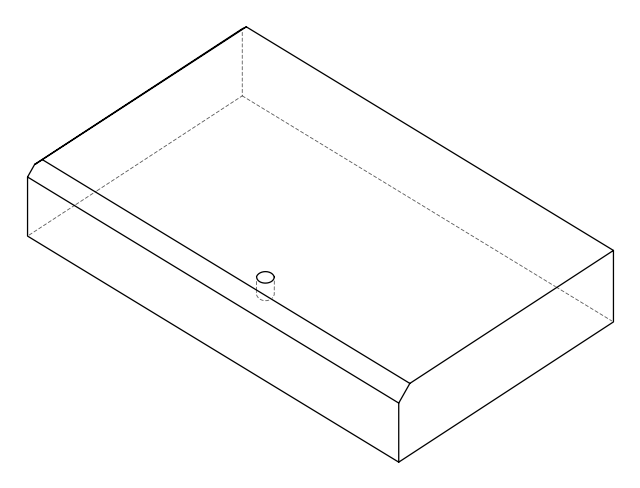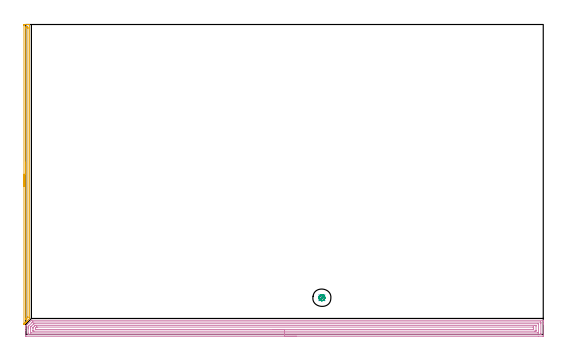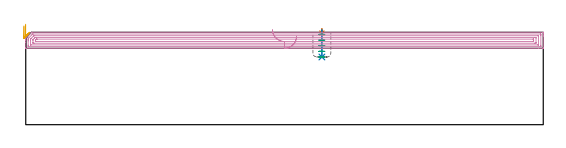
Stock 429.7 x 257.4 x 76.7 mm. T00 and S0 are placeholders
(PLAN: 5 operations, 3 tool changes, 22.2 min)
(1 SPOT_DRILL | STEP1POCKET | NXT0321_9005460120000 | 0.03 min | 4 mm3)
(2 DRILL_BLIND_HOLE_INTO_CENTER | STEP1POCKET | NXT0301_128 | 0.09 min | 2185 mm3)
(3 MILL_ROUGH_BLIND_HOLE_CONTOUR | STEP1POCKET | UGT0201_089 | Spiral | 0.54 min | 1277 mm3)
(4 AREA_MILL | FG_CHAMFER_SURFACE | UGT0205_001 | 17.42 min | 37977 mm3)
(5 AREA_MILL_1 | FG_CHAMFER_SURFACE_1 | UGT0205_001 | 4.12 min | 2735 mm3)
(TOOL NXT0321_9005460120000 | NC Spot Drill, 142deg, 12mm, Carbide, Uncoated | D12 PA142 FL30 Z2)
(TOOL NXT0301_128 | Carbide Drill 12mm [861.1-1200-036A1-GP GC34] | D12 PA150 FL37.4 Z2)
(TOOL UGT0201_089 | End mill 10 mm | D10 R3 FL22 Z4)
(TOOL UGT0205_001 | Chamfer Mill 20 x 3 x 45 deg. | D20 FL50 Z2)
(OP 1 SPOT_DRILL)
G17 G21 G94 G90
T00 M6
G54
G17 G0 G90 X245.9 Y30.5 S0 M3
G43 Z86.7 H0
G94 G81 G98 Z76.059 F250. R79.7
G80
M5
M2
(OP 2 DRILL_BLIND_HOLE_INTO_CENTER)
G17 G21 G94 G90
T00 M6
G54
G17 G0 G90 X245.9 Y30.5 S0 M3
G43 Z86.7 H1
G94 G81 G98 Z56.2 F250. R78.7
G80
M5
M2
(OP 3 MILL_ROUGH_BLIND_HOLE_CONTOUR)
G17 G21 G94 G90
T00 M6
G54
G17 G0 G90 X245.9 Y30.5 S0 M3
G43 Z86.7 H0
Z75.
G94 G3 X245.975 Y32.875 R1.189 F250.
X243.455 Y30.654 R2.375
X245.746 Y28.055 R2.45
X243.455 Y30.654 R-2.45
X244.6 Y29.354 R1.225
X245.9 Y30.5 R1.225
G0 Z70.3
G3 X245.975 Y32.875 R1.189
X243.455 Y30.654 R2.375
X245.746 Y28.055 R2.45
X243.455 Y30.654 R-2.45
X244.6 Y29.354 R1.225
X245.9 Y30.5 R1.225
G0 Z65.6
G3 X245.975 Y32.875 R1.189
X243.455 Y30.654 R2.375
X245.746 Y28.055 R2.45
X243.455 Y30.654 R-2.45
X244.6 Y29.354 R1.225
X245.9 Y30.5 R1.225
G0 Z60.9
G3 X245.975 Y32.875 R1.189
X243.455 Y30.654 R2.375
X245.746 Y28.055 R2.45
X243.455 Y30.654 R-2.45
X244.6 Y29.354 R1.225
X245.9 Y30.5 R1.225
G0 Z56.2
G3 X245.975 Y32.875 R1.189
X243.455 Y30.654 R2.375
X245.746 Y28.055 R2.45
X243.455 Y30.654 R-2.45
X244.6 Y29.354 R1.225
X245.9 Y30.5 R1.225
G0 Z86.7
M5
M2
(OP 4 AREA_MILL)
G17 G21 G94 G90
T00 M6
G54
G17 G0 G90 X224.85 Y-1.5 S1061 M3
G43 Z86.7 H0
Z73.4
G94 G1 X224.812 Z72.528 F250.
X224.698 Z71.664
X224.509 Z70.812
X224.247 Z69.98
X223.913 Z69.174
X223.51 Z68.4
X223.042 Z67.664
X222.51 Z66.972
X221.921 Z66.329
X221.278 Z65.74
X220.586 Z65.208
X219.85 Z64.74
X219.076 Z64.337
X218.27 Z64.003
X217.438 Z63.741
X216.586 Z63.552
X215.722 Z63.438
X214.85 Z63.4
X0.609 Y-1.499 Z63.401
X0.139 Y-1.495 Z63.403
X0.009 Y-1.492 Z63.406
X0. Y-1.03 Z63.868
Y3.384 Z68.279
Y4.829 Z69.726
Y5.15 Z70.046
Y5.792 Z70.691
Y6.757 Z71.656
Y6.876 Z71.775
X0.001 Y7.095 Z71.992
X0.013 Y7.114 Z72.012
X4.675 Y11.774 Z76.674
X4.704 Y11.796 Z76.688
X5.072 Y11.8 Z76.7
X429.538
X429.691 Y11.797 Z76.688
X429.692 Y11.79 Z76.681
X429.7 Y11.458 Z76.357
Y11.089 Z75.988
Y10.447 Z75.342
Y9.243 Z74.14
Y8.681 Z73.575
Y-1.03 Z63.868
X429.697 Y-1.314 Z63.584
X429.69 Y-1.492 Z63.406
X429.509 Y-1.499 Z63.399
X429.091 Y-1.5 Z63.4
X425.744
X214.85
Y-0.086 Z64.814
X2.394 Y-0.085 Z64.815
X2.331
X2.016 Y-0.079 Z64.821
X2.01 Y0.022 Z64.922
X2.003 Y0.24 Z65.14
X2.001 Y0.736 Z65.636
X2. Y1.125 Z66.025
Y4.657 Z69.557
Y5.539 Z70.439
X2.003 Y6.033 Z70.933
X2.008 Y6.414 Z71.314
X2.022 Y6.661 Z71.561
X2.267 Y6.916 Z71.816
X2.329 Y6.979 Z71.879
X5.072 Y9.722 Z74.622
X5.44 Y10.083 Z74.983
X5.619 Y10.258 Z75.158
X5.762 Y10.379 Z75.279
X5.965 Y10.384 Z75.284
X6.027 Y10.385 Z75.285
X427.306
X427.369
X427.684 Y10.379 Z75.279
X427.69 Y10.277 Z75.177
X427.697 Y10.06 Z74.96
X427.699 Y9.564 Z74.464
X427.7 Y9.175 Z74.075
X427.699 Y0.736 Z65.636
X427.698 Y0.348 Z65.248
X427.69 Y-0.043 Z64.857
X427.686 Y-0.08 Z64.82
X427.669 Y-0.081 Z64.819
X427.618 Y-0.084 Z64.816
X427.514 Y-0.085 Z64.815
X427.306 Y-0.086 Z64.814
X214.85
Y1.328 Z66.228
X4.473 Y1.329 Z66.229
X4.179 Y1.33 Z66.23
X4.082 Y1.332 Z66.232
X4.013 Y1.335 Z66.235
X4.007 Y1.442 Z66.342
X4.002 Y1.619 Z66.519
X4. Y1.796 Z66.696
X4.001 Y5.327 Z70.227
X4.008 Y6.033 Z70.933
X4.011 Y6.199 Z71.099
X4.179 Y6.377 Z71.277
X4.449 Y6.649 Z71.549
X4.715 Y6.916 Z71.816
X6.224 Y8.425 Z73.325
X6.481 Y8.681 Z73.581
X6.671 Y8.866 Z73.766
X6.738 Y8.927 Z73.827
X6.788 Y8.965 Z73.865
X6.857 Y8.966 Z73.866
X7.457 Y8.971 Z73.871
X425.227
X425.521 Y8.97 Z73.87
X425.618 Y8.968 Z73.868
X425.687 Y8.965 Z73.865
X425.693 Y8.858 Z73.758
X425.698 Y8.681 Z73.581
X425.7 Y8.504 Z73.404
X425.699 Y1.442 Z66.342
X425.695 Y1.383 Z66.283
X425.69 Y1.341 Z66.241
X425.666 Y1.335 Z66.235
X425.521 Y1.333 Z66.233
X424.921 Y1.329 Z66.229
X214.85 Y1.328 Z66.228
Y2.743 Z67.643
X6.857
X6.612 Y2.745 Z67.645
X6.117 Y2.75 Z67.65
X6.01 Y2.762 Z67.662
X6.006 Y2.954 Z67.854
X6. Y3.349 Z68.249
Y5.15 Z70.05
X6.003 Y5.574 Z70.474
X6.006 Y5.68 Z70.58
X6.01 Y5.731 Z70.631
X6.029 Y5.768 Z70.668
X6.127 Y5.872 Z70.772
X6.283 Y6.033 Z70.933
X7.164 Y6.916 Z71.816
X7.457 Y7.206 Z72.106
X7.75 Y7.493 Z72.393
X7.816 Y7.55 Z72.45
X7.872 Y7.553 Z72.453
X7.996 Y7.555 Z72.455
X8.643 Y7.557 Z72.457
X8.886
X422.843 Y7.556 Z72.456
X423.088 Y7.555 Z72.455
X423.583 Y7.55 Z72.45
X423.69 Y7.538 Z72.438
X423.7 Y6.916 Z71.816
Y3.419 Z68.319
Y3.384 Z68.284
X423.694 Y2.961 Z67.861
X423.69 Y2.755 Z67.655
X423.485 Y2.75 Z67.65
X422.843 Y2.744 Z67.644
X422.599 Y2.743 Z67.643
X214.85
Y4.157 Z69.057
X8.531
X8.308 Y4.158 Z69.058
X8.159 Y4.16 Z69.06
X8.042 Y4.164 Z69.064
X8.009 Y4.169 Z69.069
X8.007 Y4.177 Z69.077
X8.004 Y4.267 Z69.167
X8.003 Y4.9 Z69.8
X8.009 Y5.15 Z70.05
X8.015 Y5.305 Z70.205
X8.116 Y5.411 Z70.311
X8.245 Y5.543 Z70.443
X8.643 Y5.945 Z70.845
X8.687 Y5.989 Z70.889
X8.732 Y6.033 Z70.933
X8.825 Y6.118 Z71.018
X8.843 Y6.134 Z71.034
X8.941 Y6.137 Z71.037
X9.089 Y6.141 Z71.041
X9.312 Y6.143 Z71.043
X9.424
X421.169
X421.392 Y6.142 Z71.042
X421.541 Y6.14 Z71.04
X421.658 Y6.136 Z71.036
X421.691 Y6.131 Z71.031
X421.693 Y6.123 Z71.023
X421.696 Y6.033 Z70.933
X421.7 Y5.398 Z70.298
Y5.15 Z70.05
Y4.515 Z69.415
X421.699 Y4.267 Z69.167
X421.697 Y4.188 Z69.088
X421.694 Y4.169 Z69.069
X421.692 Y4.165 Z69.065
X421.652 Y4.162 Z69.062
X421.504 Y4.159 Z69.059
X421.281 Y4.157 Z69.057
X421.169
X214.85
X213.978 Z69.095
X213.114 Z69.209
X212.262 Z69.398
X211.43 Z69.66
X210.624 Z69.994
X209.85 Z70.397
X209.114 Z70.865
X208.422 Z71.396
X207.779 Z71.986
X207.19 Z72.629
X206.658 Z73.321
X206.19 Z74.057
X205.787 Z74.831
X205.453 Z75.637
X205.191 Z76.469
X205.002 Z77.32
X204.888 Z78.185
X204.85 Z79.057
G0 Z86.7
M5
M2
(OP 5 AREA_MILL_1)
G17 G21 G94 G90
T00 M6
G54
G17 G0 G90 X-1.5 Y123. S1061 M3
G43 Z86.7 H0
Z82.
G94 G1 Y123.038 Z81.128 F250.
Y123.152 Z80.264
Y123.341 Z79.412
Y123.603 Z78.58
Y123.937 Z77.774
Y124.34 Z77.
Y124.808 Z76.264
Y125.34 Z75.572
Y125.929 Z74.929
Y126.572 Z74.34
Y127.264 Z73.809
Y128. Z73.34
Y128.774 Z72.937
Y129.58 Z72.603
Y130.412 Z72.341
Y131.264 Z72.152
Y132.128 Z72.038
Y133. Z72.
Y256.456
X-1.499 Y256.777 Z72.001
X-1.493 Y257.343 Z72.004
X-1.491 Y257.392 Z72.005
X-0.93 Y257.4 Z72.566
X-0.66 Z72.835
X-0.04 Z73.455
X1.389 Z74.886
X1.74 Z75.235
X2.441 Z75.941
X2.751 Z76.251
X3.153 Y257.392 Z76.644
X3.197 Y257.39 Z76.688
X3.2 Y257.224 Z76.7
Y13.691
X3.194 Y13.296 Z76.692
X3.128 Y13.228 Z76.627
X3.075 Y13.174 Z76.573
X1.805 Y11.904 Z75.304
X1.74 Y11.838 Z75.236
X1.676 Y11.775 Z75.175
X1.507 Y11.606 Z75.006
X1.443 Y11.542 Z74.94
X1.38 Y11.48 Z74.879
X1.209 Y11.308 Z74.708
X1.147 Y11.245 Z74.643
X1.085 Y11.185 Z74.584
X0.911 Y11.01 Z74.41
X0.85 Y10.948 Z74.347
X0.79 Y10.889 Z74.289
X0.613 Y10.712 Z74.112
X0.553 Y10.652 Z74.05
X0.494 Y10.594 Z73.993
X0.315 Y10.415 Z73.814
X0.257 Y10.355 Z73.753
X0.199 Y10.298 Z73.698
X0.017 Y10.117 Z73.516
X-0.04 Y10.059 Z73.457
X-0.097 Y10.003 Z73.402
X-0.281 Y9.819 Z73.218
X-0.337 Y9.762 Z73.16
X-0.392 Y9.708 Z73.107
X-0.579 Y9.521 Z72.92
X-0.633 Y9.465 Z72.864
X-0.687 Y9.412 Z72.812
X-0.877 Y9.223 Z72.622
X-0.93 Y9.169 Z72.567
X-1.086 Y9.014 Z72.414
X-1.175 Y8.925 Z72.325
X-1.375 Y8.724 Z72.123
X-1.476 Y8.627 Z72.022
X-1.494 Y8.617 Z72.003
X-1.499 Y8.627 Z71.999
X-1.5 Y8.841 Z72.
Y133.
X-0.086 Z73.414
Y254.142
X-0.082 Y254.99 Z73.418
X-0.08 Y255.03 Z73.42
X-0.04 Y255.39 Z73.46
X0.444 Y255.397 Z73.944
X0.85 Y255.398 Z74.35
X1.334 Y255.397 Z74.834
X1.74 Y255.39 Z75.24
X1.78 Y254.99 Z75.28
X1.783 Y254.947 Z75.283
X1.786 Y254.096 Z75.286
Y254.05
X1.785 Y14.493 Z75.285
X1.782 Y14.402 Z75.282
X1.779 Y14.344 Z75.279
X1.768 Y14.328 Z75.268
X1.74 Y14.294 Z75.24
X1.441 Y13.992 Z74.941
X1.142 Y13.691 Z74.642
X0.55 Y13.099 Z74.05
X0.248 Y12.798 Z73.748
X0.102 Y12.656 Z73.602
X-0.04 Y12.521 Z73.46
X-0.079 Y12.492 Z73.421
X-0.086 Y12.798 Z73.414
Y133.
Y133.872 Z73.452
Y134.737 Z73.566
Y135.588 Z73.755
Y136.42 Z74.017
Y137.226 Z74.351
Y138. Z74.754
Y138.736 Z75.223
Y139.428 Z75.754
Y140.071 Z76.343
Y140.66 Z76.986
Y141.192 Z77.679
Y141.66 Z78.414
Y142.063 Z79.188
Y142.397 Z79.994
Y142.659 Z80.826
Y142.848 Z81.678
Y142.962 Z82.543
Y143. Z83.414
G0 Z86.7
M5
M2
